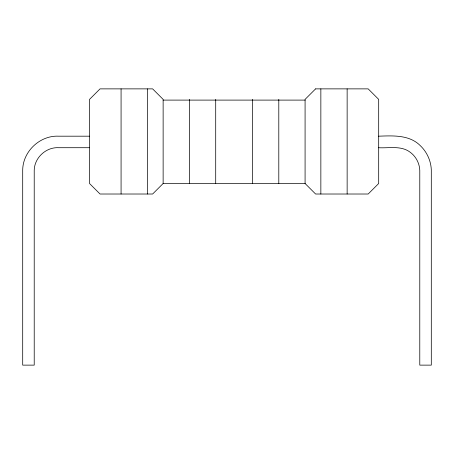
<?xml version="1.0" encoding="UTF-8"?>
<svg xmlns="http://www.w3.org/2000/svg" width="454" height="454" viewBox="0 0 454 454"><rect width="100%" height="100%" fill="white"/><g stroke="black" fill="none" stroke-linecap="round" stroke-linejoin="round"><path stroke-width="0.68" d="M163.134 183.507L152.618 194.017L100.045 194.017L89.529 183.507L89.529 99.386L100.045 88.87L152.618 88.87L163.134 99.386L163.134 183.507L305.184 183.507M163.134 100.101L305.184 100.101M89.529 136.189L58.617 136.189C40.066 135.264 23.006 151.278 22.7 169.841L22.7 365.13L34.22 365.13L34.22 170.42C34.362 157.731 46.138 146.875 58.793 147.709L89.529 147.709M378.522 136.189C392.687 135.706 409.241 134.605 420.188 145.552C426.862 151.823 430.931 160.688 431.3 169.841L431.3 365.13L419.78 365.13L419.78 170.42C419.536 163.207 415.824 156.25 409.939 152.062C400.854 145.331 388.823 148.373 378.443 147.709M347.14 88.87L347.14 194.017M320.853 88.87L320.853 194.017M278.796 99.386L278.796 183.507M252.509 99.386L252.509 183.507M215.707 99.386L215.707 183.507M189.42 99.386L189.42 183.507M147.363 88.87L147.363 194.017M121.076 88.87L121.076 194.017M315.598 88.87L305.082 99.386L305.082 183.507L315.598 194.017L368.171 194.017L378.687 183.507L378.687 99.386L368.171 88.87L315.598 88.87"/></g></svg>
